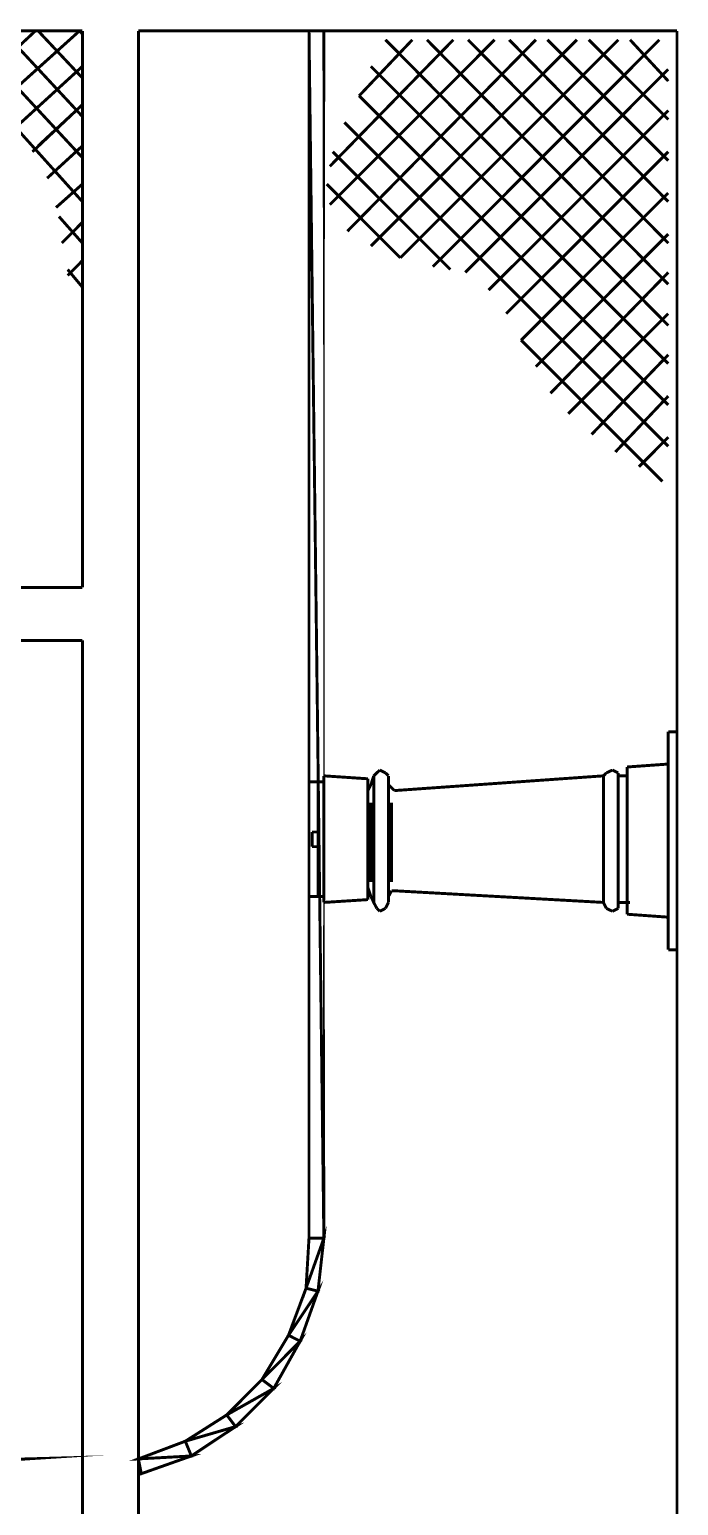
# Model space of a CAD drawing. Header units: metres. Extents: x 3290 to 4536, y 1562 to 1983.
# Drawn here: x 4034.49 to 4039.56, y 1698.3 to 1709.81 of the extents above; entities that cross this region are included whole.
import ezdxf

# ---------------------------------------------------------------- set-up
doc = ezdxf.new("R2010")
doc.units = ezdxf.units.M
doc.layers.add('C00-00-00-BLACK', color=7, linetype='Continuous')
doc.layers.add('CFF-00-00', color=1, linetype='Continuous')

msp = doc.modelspace()

# ---------------------------------------------------------------- linework, layer by layer
at = {"layer": 'C00-00-00-BLACK', "const_width": 0.0229}
for points in [[(4034.906, 1709.797), (4025.903, 1709.797)], [(4033.896, 1709.199), (4034.539, 1709.797)], [(4034.906, 1708.809), (4033.988, 1709.797)], [(4034.193, 1709.176), (4034.883, 1709.797)], [(4034.906, 1709.13), (4034.285, 1709.797)], [(4034.906, 1709.43), (4034.561, 1709.797)], [(4034.906, 1709.773), (4034.883, 1709.797)], [(4034.906, 1705.458), (4034.906, 1709.797)], [(4039.545, 1709.797), (4035.343, 1709.797)], [(4035.343, 1693.934), (4035.343, 1709.797)], [(4036.674, 1709.797), (4036.79, 1709.797)], [(4039.545, 1682.57), (4039.545, 1709.797)], [(4037.8, 1709.728), (4036.836, 1708.741)], [(4038.122, 1709.728), (4036.836, 1708.442)], [(4038.444, 1709.728), (4036.974, 1708.236)], [(4037.48, 1709.728), (4037.065, 1709.291)], [(4038.764, 1709.728), (4037.157, 1708.119)], [(4039.477, 1707.501), (4037.271, 1709.728)], [(4039.087, 1709.728), (4037.386, 1708.028)], [(4039.477, 1707.822), (4037.594, 1709.728)], [(4039.408, 1709.728), (4037.64, 1707.959)], [(4039.477, 1708.143), (4037.915, 1709.728)], [(4039.477, 1708.466), (4038.236, 1709.728)], [(4039.477, 1708.786), (4038.535, 1709.728)], [(4039.477, 1709.107), (4038.857, 1709.728)], [(4039.477, 1709.406), (4039.179, 1709.728)], [(4034.379, 1709.039), (4034.906, 1709.521)], [(4039.477, 1707.203), (4037.157, 1709.521)], [(4039.477, 1709.498), (4037.893, 1707.914)], [(4034.516, 1708.855), (4034.906, 1709.222)], [(4034.561, 1708.901), (4034.906, 1709.222)], [(4039.477, 1706.881), (4037.065, 1709.291)], [(4034.906, 1708.466), (4034.309, 1709.13)], [(4039.477, 1706.559), (4036.95, 1709.084)], [(4039.477, 1709.176), (4038.075, 1707.776)], [(4034.631, 1708.649), (4034.906, 1708.901)], [(4037.777, 1707.937), (4036.859, 1708.855)], [(4039.477, 1708.855), (4038.213, 1707.593)], [(4034.7, 1708.42), (4034.906, 1708.603)], [(4037.386, 1708.028), (4036.813, 1708.603)], [(4039.477, 1708.534), (4038.329, 1707.386)], [(4034.906, 1708.143), (4034.723, 1708.35)], [(4034.745, 1708.143), (4034.906, 1708.305)], [(4039.477, 1708.213), (4038.444, 1707.18)], [(4034.791, 1707.89), (4034.906, 1708.006)], [(4034.906, 1707.799), (4034.791, 1707.937)], [(4039.477, 1707.914), (4038.558, 1706.972)], [(4039.477, 1707.593), (4038.696, 1706.812)], [(4039.431, 1706.285), (4038.329, 1707.386)], [(4039.477, 1707.272), (4038.879, 1706.651)], [(4039.477, 1706.95), (4039.064, 1706.514)], [(4039.477, 1706.629), (4039.248, 1706.399)], [(4034.906, 1705.458), (4025.903, 1705.458)], [(4034.906, 1705.045), (4025.903, 1705.045)], [(4034.906, 1693.934), (4034.906, 1705.045)], [(4039.477, 1702.633), (4039.477, 1704.333)], [(4039.545, 1704.333), (4039.477, 1704.333)], [(4037.203, 1704.012), (4037.179, 1703.989)], [(4037.226, 1704.034), (4037.203, 1704.012)], [(4037.271, 1704.012), (4037.226, 1704.034)], [(4037.294, 1703.989), (4037.271, 1704.012)], [(4038.994, 1704.012), (4038.971, 1703.989)], [(4039.041, 1704.034), (4038.994, 1704.012)], [(4039.087, 1704.012), (4039.041, 1704.034)], [(4039.087, 1703.989), (4039.087, 1704.012)], [(4039.477, 1704.081), (4039.156, 1704.058)], [(4039.156, 1704.058), (4039.156, 1702.91)], [(4036.79, 1703.943), (4036.674, 1703.943)], [(4036.674, 1703.943), (4036.674, 1703.048)], [(4036.674, 1703.943), (4036.79, 1703.943)], [(4036.744, 1703.943), (4036.744, 1703.048)], [(4036.79, 1703.989), (4037.134, 1703.966)], [(4036.79, 1703.989), (4036.79, 1703.002)], [(4037.134, 1703.966), (4037.134, 1703.024)], [(4037.157, 1703.92), (4037.134, 1703.874)], [(4037.179, 1703.989), (4037.157, 1703.92)], [(4037.179, 1703.989), (4037.179, 1703.002)], [(4037.294, 1703.989), (4037.294, 1703.92)], [(4037.294, 1703.989), (4037.294, 1703.002)], [(4037.294, 1703.92), (4037.318, 1703.897)], [(4037.318, 1703.897), (4037.34, 1703.874)], [(4038.971, 1703.989), (4037.34, 1703.874)], [(4038.971, 1703.989), (4038.971, 1703.002)], [(4039.087, 1703.989), (4039.087, 1703.002)], [(4039.156, 1703.989), (4039.087, 1703.989)], [(4037.157, 1703.781), (4037.157, 1703.162)], [(4037.318, 1703.781), (4037.318, 1703.162)], [(4036.698, 1703.551), (4036.698, 1703.529)], [(4036.744, 1703.551), (4036.698, 1703.551)], [(4036.698, 1703.437), (4036.698, 1703.551)], [(4036.698, 1703.437), (4036.698, 1703.529)], [(4036.698, 1703.529), (4036.698, 1703.437)], [(4036.698, 1703.437), (4036.721, 1703.437)], [(4036.744, 1703.437), (4036.698, 1703.437)], [(4037.157, 1703.048), (4037.134, 1703.116)], [(4037.294, 1703.048), (4037.318, 1703.093)], [(4037.318, 1703.093), (4037.34, 1703.093)], [(4038.971, 1703.002), (4037.34, 1703.093)], [(4036.79, 1703.048), (4036.674, 1703.048)], [(4036.674, 1703.048), (4036.79, 1703.048)], [(4036.79, 1703.002), (4037.134, 1703.024)], [(4037.179, 1703.002), (4037.157, 1703.048)], [(4037.179, 1703.002), (4037.203, 1702.956)], [(4037.271, 1702.956), (4037.294, 1703.002)], [(4037.294, 1703.002), (4037.294, 1703.048)], [(4038.971, 1703.002), (4038.994, 1702.956)], [(4039.087, 1702.956), (4039.087, 1703.002)], [(4039.156, 1703.002), (4039.087, 1703.002)], [(4039.156, 1703.002), (4039.179, 1703.002)], [(4037.203, 1702.956), (4037.226, 1702.933)], [(4037.226, 1702.933), (4037.271, 1702.956)], [(4038.994, 1702.956), (4039.041, 1702.933)], [(4039.041, 1702.933), (4039.087, 1702.956)], [(4039.477, 1702.887), (4039.156, 1702.91)], [(4039.545, 1702.633), (4039.477, 1702.633)]]:
    msp.add_lwpolyline(points, dxfattribs=at)
at = {"layer": 'CFF-00-00', "const_width": 0.0229}
for points in [[(4036.674, 1700.384), (4036.79, 1700.384), (4036.674, 1709.797), (4036.674, 1700.384)], [(4036.79, 1700.384), (4036.674, 1709.797), (4036.79, 1709.797), (4036.79, 1700.384)], [(4036.744, 1699.971), (4036.651, 1699.994), (4036.79, 1700.384), (4036.744, 1699.971)], [(4036.651, 1699.994), (4036.79, 1700.384), (4036.674, 1700.384), (4036.651, 1699.994)], [(4036.514, 1699.627), (4036.744, 1699.971), (4036.651, 1699.994), (4036.514, 1699.627)], [(4036.605, 1699.581), (4036.514, 1699.627), (4036.744, 1699.971), (4036.605, 1699.581)], [(4036.399, 1699.213), (4036.307, 1699.282), (4036.605, 1699.581), (4036.399, 1699.213)], [(4036.307, 1699.282), (4036.605, 1699.581), (4036.514, 1699.627), (4036.307, 1699.282)], [(4036.032, 1699.006), (4036.399, 1699.213), (4036.307, 1699.282), (4036.032, 1699.006)], [(4036.101, 1698.915), (4036.032, 1699.006), (4036.399, 1699.213), (4036.101, 1698.915)], [(4035.709, 1698.801), (4036.101, 1698.915), (4036.032, 1699.006), (4035.709, 1698.801)], [(4035.756, 1698.686), (4035.709, 1698.801), (4036.101, 1698.915), (4035.756, 1698.686)], [(4035.343, 1698.663), (4035.756, 1698.686), (4035.709, 1698.801), (4035.343, 1698.663)], [(4031.943, 1698.594), (4031.943, 1698.502), (4034.47, 1698.663), (4031.943, 1698.594)], [(4035.366, 1698.548), (4035.343, 1698.663), (4035.756, 1698.686), (4035.366, 1698.548)]]:
    msp.add_lwpolyline(points, close=True, dxfattribs=at)
at = {"layer": 'CFF-00-00'}
for points in [[(4036.674, 1700.384), (4036.79, 1700.384), (4036.674, 1709.797), (4036.674, 1700.384)], [(4036.79, 1700.384), (4036.674, 1709.797), (4036.79, 1709.797), (4036.79, 1700.384)], [(4036.744, 1699.971), (4036.651, 1699.994), (4036.79, 1700.384), (4036.744, 1699.971)], [(4036.651, 1699.994), (4036.79, 1700.384), (4036.674, 1700.384), (4036.651, 1699.994)], [(4036.514, 1699.627), (4036.744, 1699.971), (4036.651, 1699.994), (4036.514, 1699.627)], [(4036.605, 1699.581), (4036.514, 1699.627), (4036.744, 1699.971), (4036.605, 1699.581)], [(4036.307, 1699.282), (4036.605, 1699.581), (4036.514, 1699.627), (4036.307, 1699.282)], [(4036.399, 1699.213), (4036.307, 1699.282), (4036.605, 1699.581), (4036.399, 1699.213)], [(4036.032, 1699.006), (4036.399, 1699.213), (4036.307, 1699.282), (4036.032, 1699.006)], [(4036.101, 1698.915), (4036.032, 1699.006), (4036.399, 1699.213), (4036.101, 1698.915)], [(4035.709, 1698.801), (4036.101, 1698.915), (4036.032, 1699.006), (4035.709, 1698.801)], [(4035.756, 1698.686), (4035.709, 1698.801), (4036.101, 1698.915), (4035.756, 1698.686)], [(4035.343, 1698.663), (4035.756, 1698.686), (4035.709, 1698.801), (4035.343, 1698.663)], [(4035.366, 1698.548), (4035.343, 1698.663), (4035.756, 1698.686), (4035.366, 1698.548)]]:
    msp.add_lwpolyline(points, close=True, dxfattribs=at)

doc.saveas('drawing.dxf')
